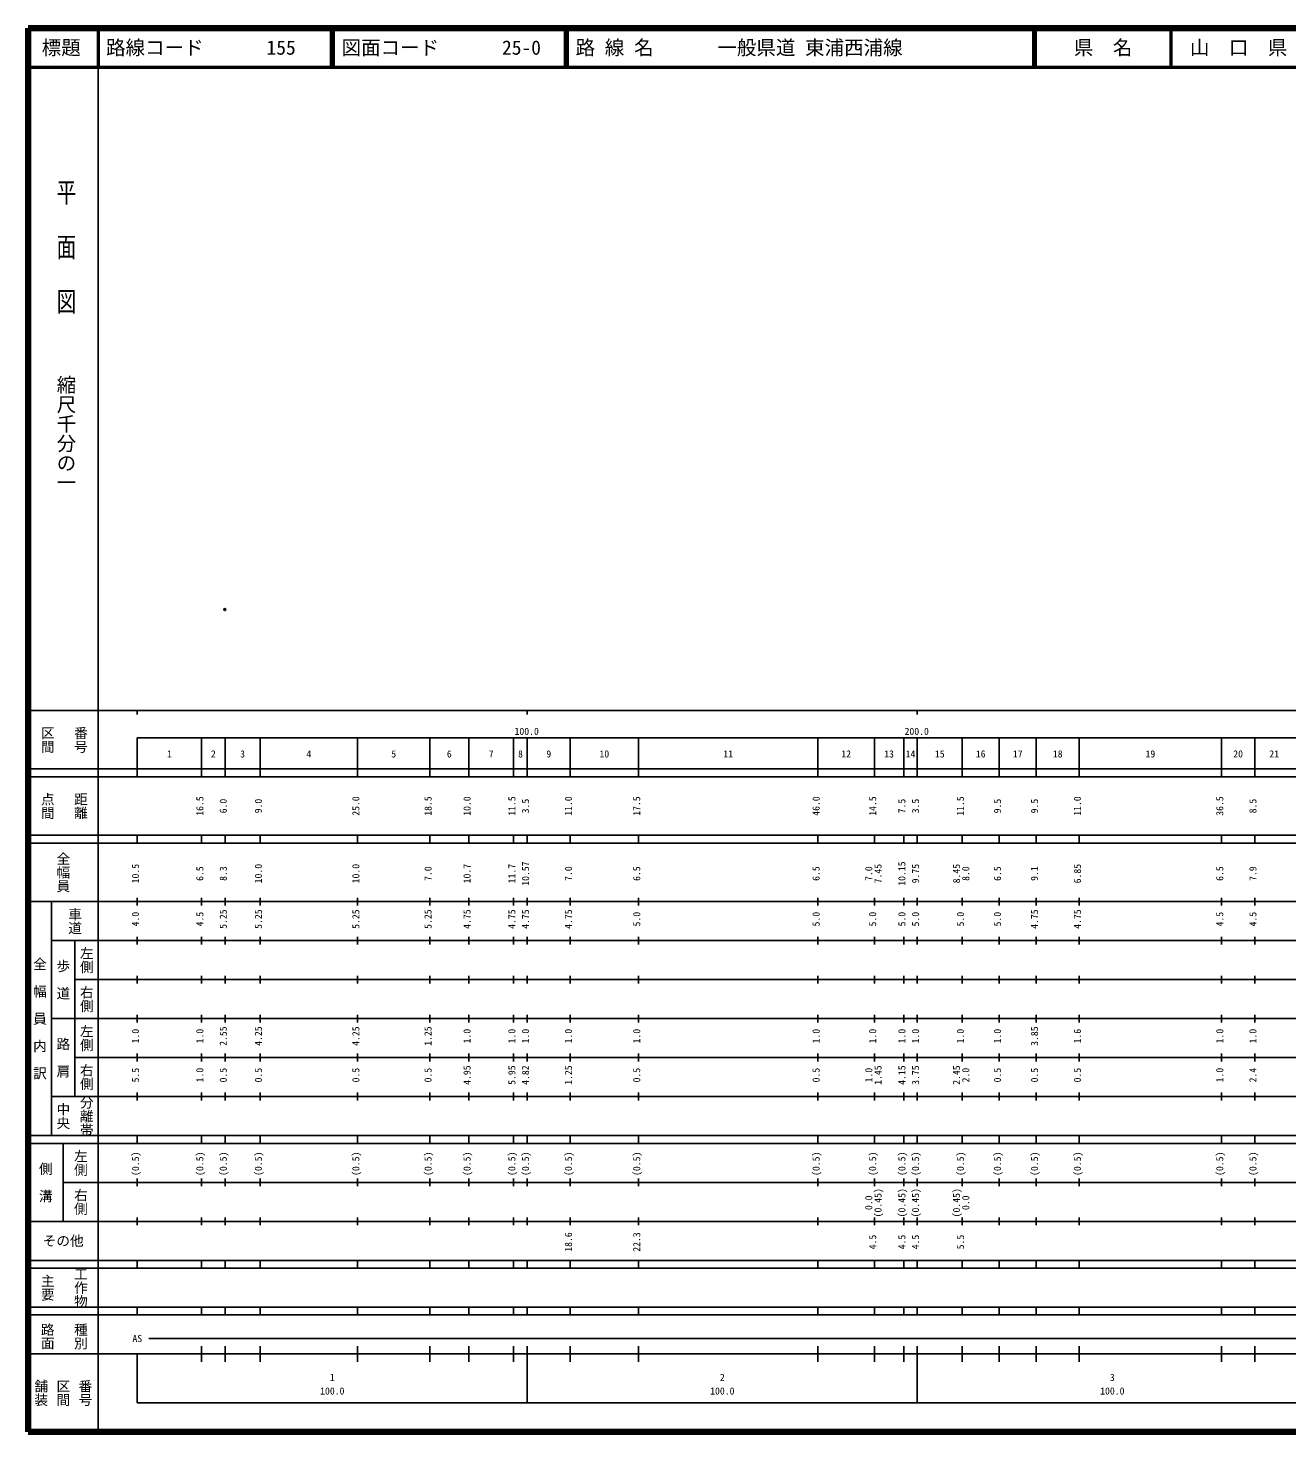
# Model space of a CAD drawing. Units: millimetres on the paper. Extents: x 40 to 680, y 20 to 380.
# Drawn here: x 40 to 362.8, y 20 to 380 of the extents above; entities that cross this region are included whole.
import ezdxf
from ezdxf.enums import TextEntityAlignment as Align

# ---------------------------------------------------------------- set-up
doc = ezdxf.new("R2010")
doc.units = ezdxf.units.MM
doc.header["$PDMODE"] = 32
doc.header["$PDSIZE"] = 0.5
doc.layers.add('M-OTRS', color=6, linetype='Continuous')
doc.layers.add('M-TTL-TXT', color=7, linetype='Continuous')
for name, color, linetype, lineweight in [('M-TTL', 2, 'Continuous', 140), ('M-TTL-BAND', 7, 'Continuous', 25), ('M-TTL-LINE', 7, 'Continuous', 50)]:
    doc.layers.add(name, color=color, linetype=linetype, lineweight=lineweight)
doc.styles.add('@ＭＳ ゴシック', font='')
doc.styles.add('ＭＳ ゴシック', font='')
doc.styles.get('@ＭＳ ゴシック').set_extended_font_data('@MS Gothic')
doc.styles.get('ＭＳ ゴシック').set_extended_font_data('MS Gothic')

msp = doc.modelspace()

# ---------------------------------------------------------------- linework, layer by layer
at = {"layer": 'M-OTRS'}
msp.add_point((90.412, 230.887), dxfattribs=at)
at = {"layer": 'M-TTL'}
for p, q in [((40, 380), (40, 20)), ((680, 380), (40, 380)), ((40, 20), (680, 20))]:
    msp.add_line(p, q, dxfattribs=at)
at = {"layer": 'M-TTL-BAND'}
for p, q in [((58, 370), (58, 20)), ((40, 205), (579, 205)), ((68, 205), (68, 204)), ((168, 205), (168, 204)), ((268, 205), (268, 204)), ((68, 198), (579, 198)), ((68, 198), (68, 188)), ((84.5, 188), (84.5, 198)), ((90.5, 188), (90.5, 198)), ((99.5, 188), (99.5, 198)), ((124.5, 188), (124.5, 198)), ((143, 188), (143, 198)), ((153, 188), (153, 198)), ((164.5, 188), (164.5, 198)), ((168, 188), (168, 198)), ((179, 188), (179, 198)), ((196.5, 188), (196.5, 198)), ((242.5, 188), (242.5, 198)), ((257, 188), (257, 198)), ((264.5, 188), (264.5, 198)), ((268, 188), (268, 198)), ((279.5, 188), (279.5, 198)), ((289, 188), (289, 198)), ((298.5, 188), (298.5, 198)), ((309.5, 188), (309.5, 198)), ((346, 188), (346, 198)), ((354.5, 188), (354.5, 198)), ((40, 190), (579, 190)), ((40, 188), (579, 188)), ((40, 173), (579, 173)), ((68, 171), (68, 173)), ((84.5, 171), (84.5, 173)), ((90.5, 171), (90.5, 173)), ((99.5, 171), (99.5, 173)), ((124.5, 171), (124.5, 173)), ((143, 171), (143, 173)), ((153, 171), (153, 173)), ((164.5, 171), (164.5, 173)), ((168, 171), (168, 173)), ((179, 171), (179, 173)), ((196.5, 171), (196.5, 173)), ((242.5, 171), (242.5, 173)), ((257, 171), (257, 173)), ((264.5, 171), (264.5, 173)), ((268, 171), (268, 173)), ((279.5, 171), (279.5, 173)), ((289, 171), (289, 173)), ((298.5, 171), (298.5, 173)), ((309.5, 171), (309.5, 173)), ((346, 171), (346, 173)), ((354.5, 171), (354.5, 173)), ((40, 171), (579, 171)), ((40, 156), (579, 156)), ((46, 96), (46, 156)), ((68, 155), (68, 157)), ((84.5, 155), (84.5, 157)), ((90.5, 155), (90.5, 157)), ((99.5, 155), (99.5, 157)), ((124.5, 155), (124.5, 157)), ((143, 155), (143, 157)), ((153, 155), (153, 157)), ((164.5, 155), (164.5, 157)), ((168, 155), (168, 157)), ((179, 155), (179, 157)), ((196.5, 155), (196.5, 157)), ((242.5, 155), (242.5, 157)), ((257, 155), (257, 157)), ((264.5, 155), (264.5, 157)), ((268, 155), (268, 157)), ((279.5, 155), (279.5, 157)), ((289, 155), (289, 157)), ((298.5, 155), (298.5, 157)), ((309.5, 155), (309.5, 157)), ((346, 155), (346, 157)), ((354.5, 155), (354.5, 157)), ((46, 146), (579, 146)), ((52, 146), (52, 106)), ((68, 145), (68, 147)), ((84.5, 145), (84.5, 147)), ((90.5, 145), (90.5, 147)), ((99.5, 145), (99.5, 147)), ((124.5, 145), (124.5, 147)), ((143, 145), (143, 147)), ((153, 145), (153, 147)), ((164.5, 145), (164.5, 147)), ((168, 145), (168, 147)), ((179, 145), (179, 147)), ((196.5, 145), (196.5, 147)), ((242.5, 145), (242.5, 147)), ((257, 145), (257, 147)), ((264.5, 145), (264.5, 147)), ((268, 145), (268, 147)), ((279.5, 145), (279.5, 147)), ((289, 145), (289, 147)), ((298.5, 145), (298.5, 147)), ((309.5, 145), (309.5, 147)), ((346, 145), (346, 147)), ((354.5, 145), (354.5, 147)), ((68, 135), (68, 137)), ((84.5, 135), (84.5, 137)), ((90.5, 135), (90.5, 137)), ((99.5, 135), (99.5, 137)), ((124.5, 135), (124.5, 137)), ((143, 135), (143, 137)), ((153, 135), (153, 137)), ((164.5, 135), (164.5, 137)), ((168, 135), (168, 137)), ((179, 135), (179, 137)), ((196.5, 135), (196.5, 137)), ((242.5, 135), (242.5, 137)), ((257, 135), (257, 137)), ((264.5, 135), (264.5, 137)), ((268, 135), (268, 137)), ((279.5, 135), (279.5, 137)), ((289, 135), (289, 137)), ((298.5, 135), (298.5, 137)), ((309.5, 135), (309.5, 137)), ((346, 135), (346, 137)), ((354.5, 135), (354.5, 137)), ((52, 136), (579, 136)), ((46, 126), (579, 126)), ((68, 125), (68, 127)), ((84.5, 125), (84.5, 127)), ((90.5, 125), (90.5, 127)), ((99.5, 125), (99.5, 127)), ((124.5, 125), (124.5, 127)), ((143, 125), (143, 127)), ((153, 125), (153, 127)), ((164.5, 125), (164.5, 127)), ((168, 125), (168, 127)), ((179, 125), (179, 127)), ((196.5, 125), (196.5, 127)), ((242.5, 125), (242.5, 127)), ((257, 125), (257, 127)), ((264.5, 125), (264.5, 127)), ((268, 125), (268, 127)), ((279.5, 125), (279.5, 127)), ((289, 125), (289, 127)), ((298.5, 125), (298.5, 127)), ((309.5, 125), (309.5, 127)), ((346, 125), (346, 127)), ((354.5, 125), (354.5, 127)), ((52, 116), (579, 116)), ((68, 115), (68, 117)), ((84.5, 115), (84.5, 117)), ((90.5, 115), (90.5, 117)), ((99.5, 115), (99.5, 117)), ((124.5, 115), (124.5, 117)), ((143, 115), (143, 117)), ((153, 115), (153, 117)), ((164.5, 115), (164.5, 117)), ((168, 115), (168, 117)), ((179, 115), (179, 117)), ((196.5, 115), (196.5, 117)), ((242.5, 115), (242.5, 117)), ((257, 115), (257, 117)), ((264.5, 115), (264.5, 117)), ((268, 115), (268, 117)), ((279.5, 115), (279.5, 117)), ((289, 115), (289, 117)), ((298.5, 115), (298.5, 117)), ((309.5, 115), (309.5, 117)), ((346, 115), (346, 117)), ((354.5, 115), (354.5, 117)), ((46, 106), (579, 106)), ((68, 105), (68, 107)), ((84.5, 105), (84.5, 107)), ((90.5, 105), (90.5, 107)), ((99.5, 105), (99.5, 107)), ((124.5, 105), (124.5, 107)), ((143, 105), (143, 107)), ((153, 105), (153, 107)), ((164.5, 105), (164.5, 107)), ((168, 105), (168, 107)), ((179, 105), (179, 107)), ((196.5, 105), (196.5, 107)), ((242.5, 105), (242.5, 107)), ((257, 105), (257, 107)), ((264.5, 105), (264.5, 107)), ((268, 105), (268, 107)), ((279.5, 105), (279.5, 107)), ((289, 105), (289, 107)), ((298.5, 105), (298.5, 107)), ((309.5, 105), (309.5, 107)), ((346, 105), (346, 107)), ((354.5, 105), (354.5, 107)), ((40, 96), (579, 96)), ((40, 94), (579, 94)), ((49, 94), (49, 74)), ((68, 94), (68, 96)), ((84.5, 94), (84.5, 96)), ((90.5, 94), (90.5, 96)), ((99.5, 94), (99.5, 96)), ((124.5, 94), (124.5, 96)), ((143, 94), (143, 96)), ((153, 94), (153, 96)), ((164.5, 94), (164.5, 96)), ((168, 94), (168, 96)), ((179, 94), (179, 96)), ((196.5, 94), (196.5, 96)), ((242.5, 94), (242.5, 96)), ((257, 94), (257, 96)), ((264.5, 94), (264.5, 96)), ((268, 94), (268, 96)), ((279.5, 94), (279.5, 96)), ((289, 94), (289, 96)), ((298.5, 94), (298.5, 96)), ((309.5, 94), (309.5, 96)), ((346, 94), (346, 96)), ((354.5, 94), (354.5, 96)), ((49, 84), (579, 84)), ((68, 83), (68, 85)), ((84.5, 83), (84.5, 85)), ((90.5, 83), (90.5, 85)), ((99.5, 83), (99.5, 85)), ((124.5, 83), (124.5, 85)), ((143, 83), (143, 85)), ((153, 83), (153, 85)), ((164.5, 83), (164.5, 85)), ((168, 83), (168, 85)), ((179, 83), (179, 85)), ((196.5, 83), (196.5, 85)), ((242.5, 83), (242.5, 85)), ((257, 83), (257, 85)), ((264.5, 83), (264.5, 85)), ((268, 83), (268, 85)), ((279.5, 83), (279.5, 85)), ((289, 83), (289, 85)), ((298.5, 83), (298.5, 85)), ((309.5, 83), (309.5, 85)), ((346, 83), (346, 85)), ((354.5, 83), (354.5, 85)), ((40, 74), (579, 74)), ((68, 73), (68, 75)), ((84.5, 73), (84.5, 75)), ((90.5, 73), (90.5, 75)), ((99.5, 73), (99.5, 75)), ((124.5, 73), (124.5, 75)), ((143, 73), (143, 75)), ((153, 73), (153, 75)), ((164.5, 73), (164.5, 75)), ((168, 73), (168, 75)), ((179, 73), (179, 75)), ((196.5, 73), (196.5, 75)), ((242.5, 73), (242.5, 75)), ((257, 73), (257, 75)), ((264.5, 73), (264.5, 75)), ((268, 73), (268, 75)), ((279.5, 73), (279.5, 75)), ((289, 73), (289, 75)), ((298.5, 73), (298.5, 75)), ((309.5, 73), (309.5, 75)), ((346, 73), (346, 75)), ((354.5, 73), (354.5, 75)), ((40, 64), (579, 64)), ((40, 62), (579, 62)), ((68, 62), (68, 64)), ((84.5, 62), (84.5, 64)), ((90.5, 62), (90.5, 64)), ((99.5, 62), (99.5, 64)), ((124.5, 62), (124.5, 64)), ((143, 62), (143, 64)), ((153, 62), (153, 64)), ((164.5, 62), (164.5, 64)), ((168, 62), (168, 64)), ((179, 62), (179, 64)), ((196.5, 62), (196.5, 64)), ((242.5, 62), (242.5, 64)), ((257, 62), (257, 64)), ((264.5, 62), (264.5, 64)), ((268, 62), (268, 64)), ((279.5, 62), (279.5, 64)), ((289, 62), (289, 64)), ((298.5, 62), (298.5, 64)), ((309.5, 62), (309.5, 64)), ((346, 62), (346, 64)), ((354.5, 62), (354.5, 64)), ((40, 52), (579, 52)), ((68, 50), (68, 52)), ((84.5, 50), (84.5, 52)), ((90.5, 50), (90.5, 52)), ((99.5, 50), (99.5, 52)), ((124.5, 50), (124.5, 52)), ((143, 50), (143, 52)), ((153, 50), (153, 52)), ((164.5, 50), (164.5, 52)), ((168, 50), (168, 52)), ((179, 50), (179, 52)), ((196.5, 50), (196.5, 52)), ((242.5, 50), (242.5, 52)), ((257, 50), (257, 52)), ((264.5, 50), (264.5, 52)), ((268, 50), (268, 52)), ((279.5, 50), (279.5, 52)), ((289, 50), (289, 52)), ((298.5, 50), (298.5, 52)), ((309.5, 50), (309.5, 52)), ((346, 50), (346, 52)), ((354.5, 50), (354.5, 52)), ((40, 50), (579, 50)), ((71, 44), (565, 44)), ((40, 40), (579, 40)), ((68, 40), (68, 27.5)), ((84.5, 38), (84.5, 42)), ((90.5, 38), (90.5, 42)), ((99.5, 38), (99.5, 42)), ((124.5, 38), (124.5, 42)), ((143, 38), (143, 42)), ((153, 38), (153, 42)), ((164.5, 38), (164.5, 42)), ((168, 27.5), (168, 42)), ((179, 38), (179, 42)), ((196.5, 38), (196.5, 42)), ((242.5, 38), (242.5, 42)), ((257, 38), (257, 42)), ((264.5, 38), (264.5, 42)), ((268, 27.5), (268, 42)), ((279.5, 38), (279.5, 42)), ((289, 38), (289, 42)), ((298.5, 38), (298.5, 42)), ((309.5, 38), (309.5, 42)), ((346, 38), (346, 42)), ((354.5, 38), (354.5, 42)), ((68, 27.5), (579, 27.5))]:
    msp.add_line(p, q, dxfattribs=at)
at = {"layer": 'M-TTL-LINE'}
for p, q in [((58, 380), (58, 370)), ((117.75, 380), (117.75, 370)), ((118.25, 380), (118.25, 370)), ((177.75, 380), (177.75, 370)), ((178.25, 380), (178.25, 370)), ((297.75, 380), (297.75, 370)), ((298.25, 380), (298.25, 370)), ((333, 380), (333, 370)), ((40, 370), (680, 370))]:
    msp.add_line(p, q, dxfattribs=at)

# ---------------------------------------------------------------- texts
at = {"layer": 'M-TTL-BAND', "style": '@ＭＳ ゴシック', "width": 1.4}
msp.add_text('平  面  図', height=3.666, rotation=270, dxfattribs=at).set_placement((49.777, 306.475), align=Align.MIDDLE_RIGHT)
at = {"layer": 'M-TTL-BAND', "style": '@ＭＳ ゴシック'}
msp.add_text('縮尺千分の一', height=3.666, rotation=270, dxfattribs=at).set_placement((49.777, 261.03), align=Align.MIDDLE_RIGHT)
for s, p in [('区間', (45, 197.5)), ('番号', (53.5, 197.5)), ('点間', (45, 180.5)), ('距離', (53.5, 180.5)), ('全幅員', (49, 163.5)), ('車道', (52, 151)), ('左側', (55, 141)), ('全\u3000幅\u3000員\u3000内\u3000訳', (43, 126)), ('歩\u3000道', (49, 136)), ('右側', (55, 131)), ('左側', (55, 121)), ('路\u3000肩', (49, 116)), ('右側', (55, 111)), ('分離帯', (55, 101)), ('中央', (49, 101)), ('左側', (53.5, 89)), ('側\u3000溝', (44.5, 84)), ('右側', (53.5, 79)), ('工作物', (53.5, 57)), ('主要', (45, 57)), ('路面', (45, 44.5)), ('種別', (53.5, 44.5)), ('舗装', (43.333, 30)), ('区間', (49, 30)), ('番号', (54.667, 30))]:
    msp.add_text(s, height=2.566, rotation=270, dxfattribs=at).set_placement(p, align=Align.MIDDLE_CENTER)
at = {"layer": 'M-TTL-BAND', "style": 'ＭＳ ゴシック'}
for s, p in [('100.0', (167.844, 198.195)), ('200.0', (267.844, 198.195)), ('1', (76.25, 192.405)), ('2', (87.5, 192.405)), ('3', (95, 192.405)), ('4', (112, 192.405)), ('5', (133.75, 192.405)), ('6', (148, 192.405)), ('7', (158.75, 192.405)), ('8', (166.25, 192.405)), ('9', (173.5, 192.405)), ('10', (187.75, 192.405)), ('11', (219.5, 192.405)), ('12', (249.75, 192.405)), ('13', (260.75, 192.405)), ('14', (266.25, 192.405)), ('15', (273.75, 192.405)), ('16', (284.25, 192.405)), ('17', (293.75, 192.405)), ('18', (304, 192.405)), ('19', (327.75, 192.405)), ('20', (350.25, 192.405)), ('21', (359.5, 192.405)), ('AS', (68, 42.5)), ('1', (118, 32.523)), ('2', (218, 32.523)), ('3', (318, 32.523)), ('100.0', (118, 29.033)), ('100.0', (218, 29.033)), ('100.0', (318, 29.033))]:
    msp.add_text(s, height=1.833, dxfattribs=at).set_placement(p, align=Align.BOTTOM_CENTER)
for s, p in [('16.5', (85.5, 180.5)), ('6.0', (91.5, 180.5)), ('9.0', (100.5, 180.5)), ('25.0', (125.5, 180.5)), ('18.5', (144, 180.5)), ('10.0', (154, 180.5)), ('11.5', (165.5, 180.5)), ('3.5', (169, 180.5)), ('11.0', (180, 180.5)), ('17.5', (197.5, 180.5)), ('46.0', (243.5, 180.5)), ('14.5', (258, 180.5)), ('7.5', (265.5, 180.5)), ('3.5', (269, 180.5)), ('11.5', (280.5, 180.5)), ('9.5', (290, 180.5)), ('9.5', (299.5, 180.5)), ('11.0', (310.5, 180.5)), ('36.5', (347, 180.5)), ('8.5', (355.5, 180.5)), ('10.57', (169, 163.174)), ('10.15', (265.5, 163.174)), ('10.5', (69, 163.174)), ('6.5', (85.5, 163.174)), ('8.3', (91.5, 163.174)), ('10.0', (100.5, 163.174)), ('10.0', (125.5, 163.174)), ('7.0', (144, 163.174)), ('10.7', (154, 163.174)), ('11.7', (165.5, 163.174)), ('7.0', (180, 163.174)), ('6.5', (197.5, 163.174)), ('6.5', (243.5, 163.174)), ('7.0', (257, 163.174)), ('7.45', (259.37, 163.174)), ('9.75', (269, 163.174)), ('8.45', (279.5, 163.174)), ('8.0', (281.87, 163.174)), ('6.5', (290, 163.174)), ('9.1', (299.5, 163.174)), ('6.85', (310.5, 163.174)), ('6.5', (347, 163.174)), ('7.9', (355.5, 163.174)), ('4.0', (69, 151.5)), ('4.5', (85.5, 151.5)), ('5.25', (91.5, 151.5)), ('5.25', (100.5, 151.5)), ('5.25', (125.5, 151.5)), ('5.25', (144, 151.5)), ('4.75', (154, 151.5)), ('4.75', (165.5, 151.5)), ('4.75', (169, 151.5)), ('4.75', (180, 151.5)), ('5.0', (197.5, 151.5)), ('5.0', (243.5, 151.5)), ('5.0', (258, 151.5)), ('5.0', (265.5, 151.5)), ('5.0', (269, 151.5)), ('5.0', (280.5, 151.5)), ('5.0', (290, 151.5)), ('4.75', (299.5, 151.5)), ('4.75', (310.5, 151.5)), ('4.5', (347, 151.5)), ('4.5', (355.5, 151.5)), ('1.0', (69, 121.5)), ('1.0', (85.5, 121.5)), ('2.55', (91.5, 121.5)), ('4.25', (100.5, 121.5)), ('4.25', (125.5, 121.5)), ('1.25', (144, 121.5)), ('1.0', (154, 121.5)), ('1.0', (165.5, 121.5)), ('1.0', (169, 121.5)), ('1.0', (180, 121.5)), ('1.0', (197.5, 121.5)), ('1.0', (243.5, 121.5)), ('1.0', (258, 121.5)), ('1.0', (265.5, 121.5)), ('1.0', (269, 121.5)), ('1.0', (280.5, 121.5)), ('1.0', (290, 121.5)), ('3.85', (299.5, 121.5)), ('1.6', (310.5, 121.5)), ('1.0', (347, 121.5)), ('1.0', (355.5, 121.5)), ('5.5', (69, 111.5)), ('1.0', (85.5, 111.5)), ('0.5', (91.5, 111.5)), ('0.5', (100.5, 111.5)), ('0.5', (125.5, 111.5)), ('0.5', (144, 111.5)), ('4.95', (154, 111.5)), ('5.95', (165.5, 111.5)), ('4.82', (169, 111.5)), ('1.25', (180, 111.5)), ('0.5', (197.5, 111.5)), ('0.5', (243.5, 111.5)), ('1.0', (257, 111.5)), ('1.45', (259.37, 111.5)), ('4.15', (265.5, 111.5)), ('3.75', (269, 111.5)), ('2.45', (279.5, 111.5)), ('2.0', (281.87, 111.5)), ('0.5', (290, 111.5)), ('0.5', (299.5, 111.5)), ('0.5', (310.5, 111.5)), ('1.0', (347, 111.5)), ('2.4', (355.5, 111.5)), ('(0.5)', (69, 88.764)), ('(0.5)', (85.5, 88.764)), ('(0.5)', (91.5, 88.764)), ('(0.5)', (100.5, 88.764)), ('(0.5)', (125.5, 88.764)), ('(0.5)', (144, 88.764)), ('(0.5)', (154, 88.764)), ('(0.5)', (165.5, 88.764)), ('(0.5)', (169, 88.764)), ('(0.5)', (180, 88.764)), ('(0.5)', (197.5, 88.764)), ('(0.5)', (243.5, 88.764)), ('(0.5)', (258, 88.764)), ('(0.5)', (265.5, 88.764)), ('(0.5)', (269, 88.764)), ('(0.5)', (280.5, 88.764)), ('(0.5)', (290, 88.764)), ('(0.5)', (299.5, 88.764)), ('(0.5)', (310.5, 88.764)), ('(0.5)', (347, 88.764)), ('(0.5)', (355.5, 88.764)), ('0.0', (257, 78.764)), ('(0.45)', (259.37, 78.764)), ('(0.45)', (265.5, 78.764)), ('(0.45)', (269, 78.764)), ('(0.45)', (279.5, 78.764)), ('0.0', (281.87, 78.764)), ('18.6', (180, 68.696)), ('22.3', (197.5, 68.696)), ('4.5', (258, 68.696)), ('4.5', (265.5, 68.696)), ('4.5', (269, 68.696)), ('5.5', (280.5, 68.696))]:
    msp.add_text(s, height=1.833, rotation=90, dxfattribs=at).set_placement(p, align=Align.BOTTOM_CENTER)
msp.add_text('その他', height=2.566, dxfattribs=at).set_placement((49, 69), align=Align.MIDDLE_CENTER)
at = {"layer": 'M-TTL-TXT', "style": 'ＭＳ ゴシック'}
for s, p in [('標題', (48.5, 375)), ('県\u3000名', (315.625, 375)), ('山\u3000口\u3000県', (350.375, 375))]:
    msp.add_text(s, height=3.666, dxfattribs=at).set_placement(p, align=Align.MIDDLE_CENTER)
for s, p in [('路線コード', (60, 375)), ('155', (101.142, 375)), ('図面コード', (120.38, 375)), ('25-0', (161.521, 375)), ('路 線 名', (180.38, 375)), ('一般県道 東浦西浦線', (216.734, 375))]:
    msp.add_text(s, height=3.666, dxfattribs=at).set_placement(p, align=Align.MIDDLE_LEFT)

doc.saveas('drawing.dxf')
